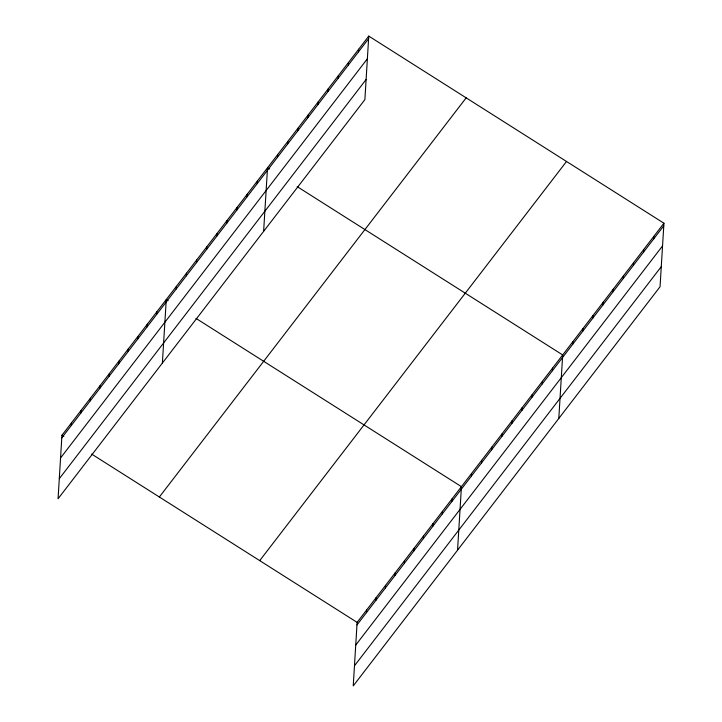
<?xml version="1.0" encoding="UTF-8"?>
<svg xmlns="http://www.w3.org/2000/svg" width="722" height="722" viewBox="0 0 722 722"><rect width="100%" height="100%" fill="white"/><g stroke="black" fill="none" stroke-linecap="round" stroke-linejoin="round"><path stroke-width="1.08" d="M368.762 36.1L61.948 435.258L58.067 498.776L364.881 99.627L368.762 36.1L663.933 223.224L660.052 286.742L353.238 685.9L357.119 622.373L663.933 223.224M71.279 425.511L71.433 422.921M80.756 413.174L80.918 410.583M90.241 400.836L90.403 398.246M99.726 388.499L99.889 385.909M109.212 376.162L109.365 373.572M118.688 363.825L118.85 361.226M128.173 351.488L128.335 348.888M137.658 339.15L137.821 336.551M147.144 326.813L147.297 324.214M156.629 314.476L156.782 311.877M162.378 363.067L166.268 299.54L168.127 300.722M176.231 288.962L176.394 286.372M186.357 275.795L186.52 273.196M196.483 262.618L196.646 260.028M206.609 249.451L206.763 246.852M216.735 236.274L216.889 233.684M226.861 223.107L227.015 220.508M236.978 209.931L237.141 207.34M247.105 196.763L247.267 194.164M257.231 183.587L257.393 180.996M263.629 231.347L267.519 167.82L269.369 168.993M277.483 157.243L277.636 154.652M287.609 144.075L287.762 141.476M297.735 130.899L297.888 128.308M307.852 117.731L308.014 115.132M317.978 104.555L318.14 101.964M328.104 91.387L328.266 88.788M338.23 78.211L338.392 75.62M348.356 65.043L348.509 62.444M358.482 51.867L358.635 49.276M366.451 612.635L366.605 610.036M375.927 600.298L376.09 597.699M385.413 587.961L385.575 585.361M394.898 575.624L395.051 573.024M404.383 563.286L404.537 560.687M413.859 550.949L414.022 548.35M423.345 538.612L423.507 536.013M432.83 526.275L432.992 523.676M442.315 513.938L442.469 511.338M451.801 501.6L451.954 499.001M457.549 550.191L461.439 486.664L195.951 318.366M471.403 476.087L471.565 473.488M481.529 462.91L481.691 460.32M491.655 449.743L491.808 447.144M501.781 436.566L501.934 433.976M511.907 423.399L512.06 420.8M522.024 410.222L522.187 407.632M532.15 397.055L532.313 394.456M542.276 383.878L542.439 381.288M552.402 370.711L552.565 368.112M558.801 418.462L562.682 354.944L297.202 186.637M572.654 344.367L572.808 341.768M582.78 331.19L582.934 328.6M592.897 318.023L593.06 315.424M603.023 304.846L603.186 302.256M613.149 291.679L613.312 289.08M623.276 278.502L623.438 275.912M633.402 265.335L633.564 262.736M643.528 252.158L643.681 249.568M653.654 238.991L653.807 236.392M61.794 437.848L368.608 38.699M60.567 457.956L367.372 58.798M59.294 478.677L366.108 79.519M159.354 497.007L466.168 97.849M259.712 560.624L566.526 161.475M356.966 624.972L663.771 225.815M355.738 645.08L662.543 245.922M354.466 665.792L661.28 266.635M61.948 435.258L63.807 436.431M91.64 454.075L357.119 622.373"/></g></svg>
